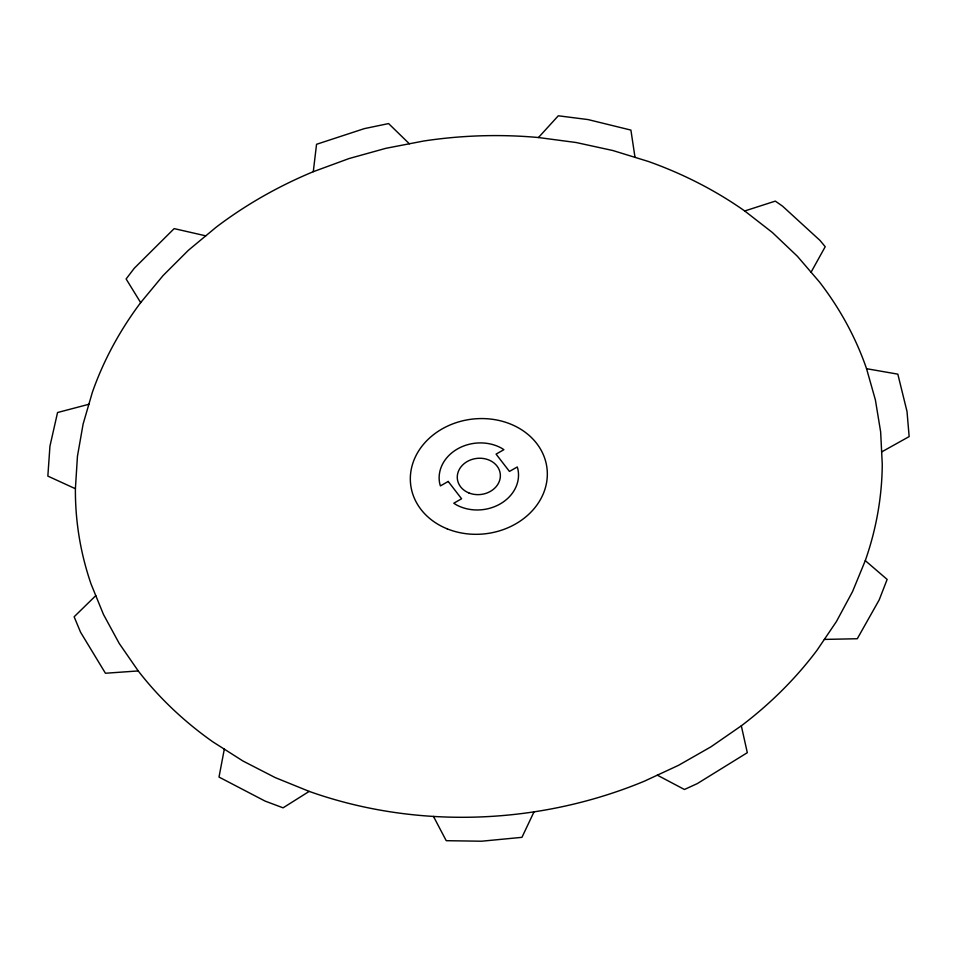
<?xml version="1.0" encoding="UTF-8"?>
<svg xmlns="http://www.w3.org/2000/svg" width="957" height="957" viewBox="0 0 957 957"><rect width="100%" height="100%" fill="white"/><g stroke="black" fill="none" stroke-linecap="round" stroke-linejoin="round"><path stroke-width="1.44" d="M75.4 488.728L77.445 456.286L83.115 424.035L92.374 392.262A404.285 339.831 -6.9 0 1 140.667 302.615L163.109 275.532L188.409 250.267L216.342 227.06A404.285 339.831 -6.9 0 1 313.286 171.698L349.006 158.563L385.898 148.311L423.64 141.026A404.285 339.831 -6.9 0 1 538.468 137.533L576.126 142.521L612.899 150.536L648.463 161.494A404.285 339.831 -6.9 0 1 744.713 210.971L772.359 232.491L797.337 256.225L819.431 281.956A404.285 339.831 -6.9 0 1 866.552 368.696L875.392 399.918L880.643 431.834L882.258 464.157A404.285 339.831 -6.9 0 1 865.284 560.623L852.52 591.641L836.382 621.607L817.003 650.27A404.285 339.831 -6.9 0 1 741.316 725.825L711.015 746.783L678.597 765.289L644.372 781.187A404.285 339.831 -6.9 0 1 309.195 791.391L275.173 777.574L242.994 761.03L212.944 741.914A404.285 339.831 -6.9 0 1 138.227 670.929L119.218 643.439L103.464 614.442L91.118 584.189A404.285 339.831 -6.9 0 1 75.4 488.728L47.85 476.096L49.943 446.177L57.552 412.527L88.869 404.285M313.286 171.698L316.552 144.292L364.318 128.633L388.59 123.573L409.357 143.789M224.309 749.152L219.009 777.072L265.089 801.093L283.069 807.828L309.195 791.391M534.018 811.859L521.948 837.339L481.562 841.215L446.225 840.689L433.473 816.429M811.069 272.219L825.209 246.727L820.077 240.506L782.527 206.138L775.314 201.114L744.713 210.971M538.468 137.533L558.302 115.785L588.053 119.577L630.902 130.092L635.005 157.343M95.784 595.637L74.132 616.787L80.555 632.206L105.437 673.25L138.227 670.929M881.648 451.931L909.15 436.595L907.009 411.474L897.833 374.151L866.552 368.696M824.336 639.42L857.293 638.738L879.208 599.86L887.139 579.428L865.284 560.623M205.767 235.841L174.162 228.615L134.255 268.271L126.121 278.977L140.667 302.615M657.327 775.17L684.434 789.489L697.318 783.592L747.309 752.681L741.316 725.825M448.211 481.455L440.411 485.905L439.73 483.584A39.775 33.435 -6.9 0 1 457.554 448.905A39.775 33.435 -6.9 0 1 501.647 448.223L503.884 449.67L496.085 454.12L509.447 471.43L517.259 466.98L517.928 469.301A39.775 33.435 -6.9 0 1 500.104 503.98A39.775 33.435 -6.9 0 1 456.01 504.662L453.774 503.226L461.585 498.764L448.211 481.455M468.846 492.915A21.592 18.147 -6.9 0 0 500.355 474.923A21.592 18.147 -6.9 0 0 467.279 461.489A21.592 18.147 -6.9 0 0 468.846 492.915M447.098 528.802A68.641 57.695 -6.9 0 0 547.272 471.61A68.641 57.695 -6.9 0 0 442.122 428.915A68.641 57.695 -6.9 0 0 447.098 528.802"/></g></svg>
